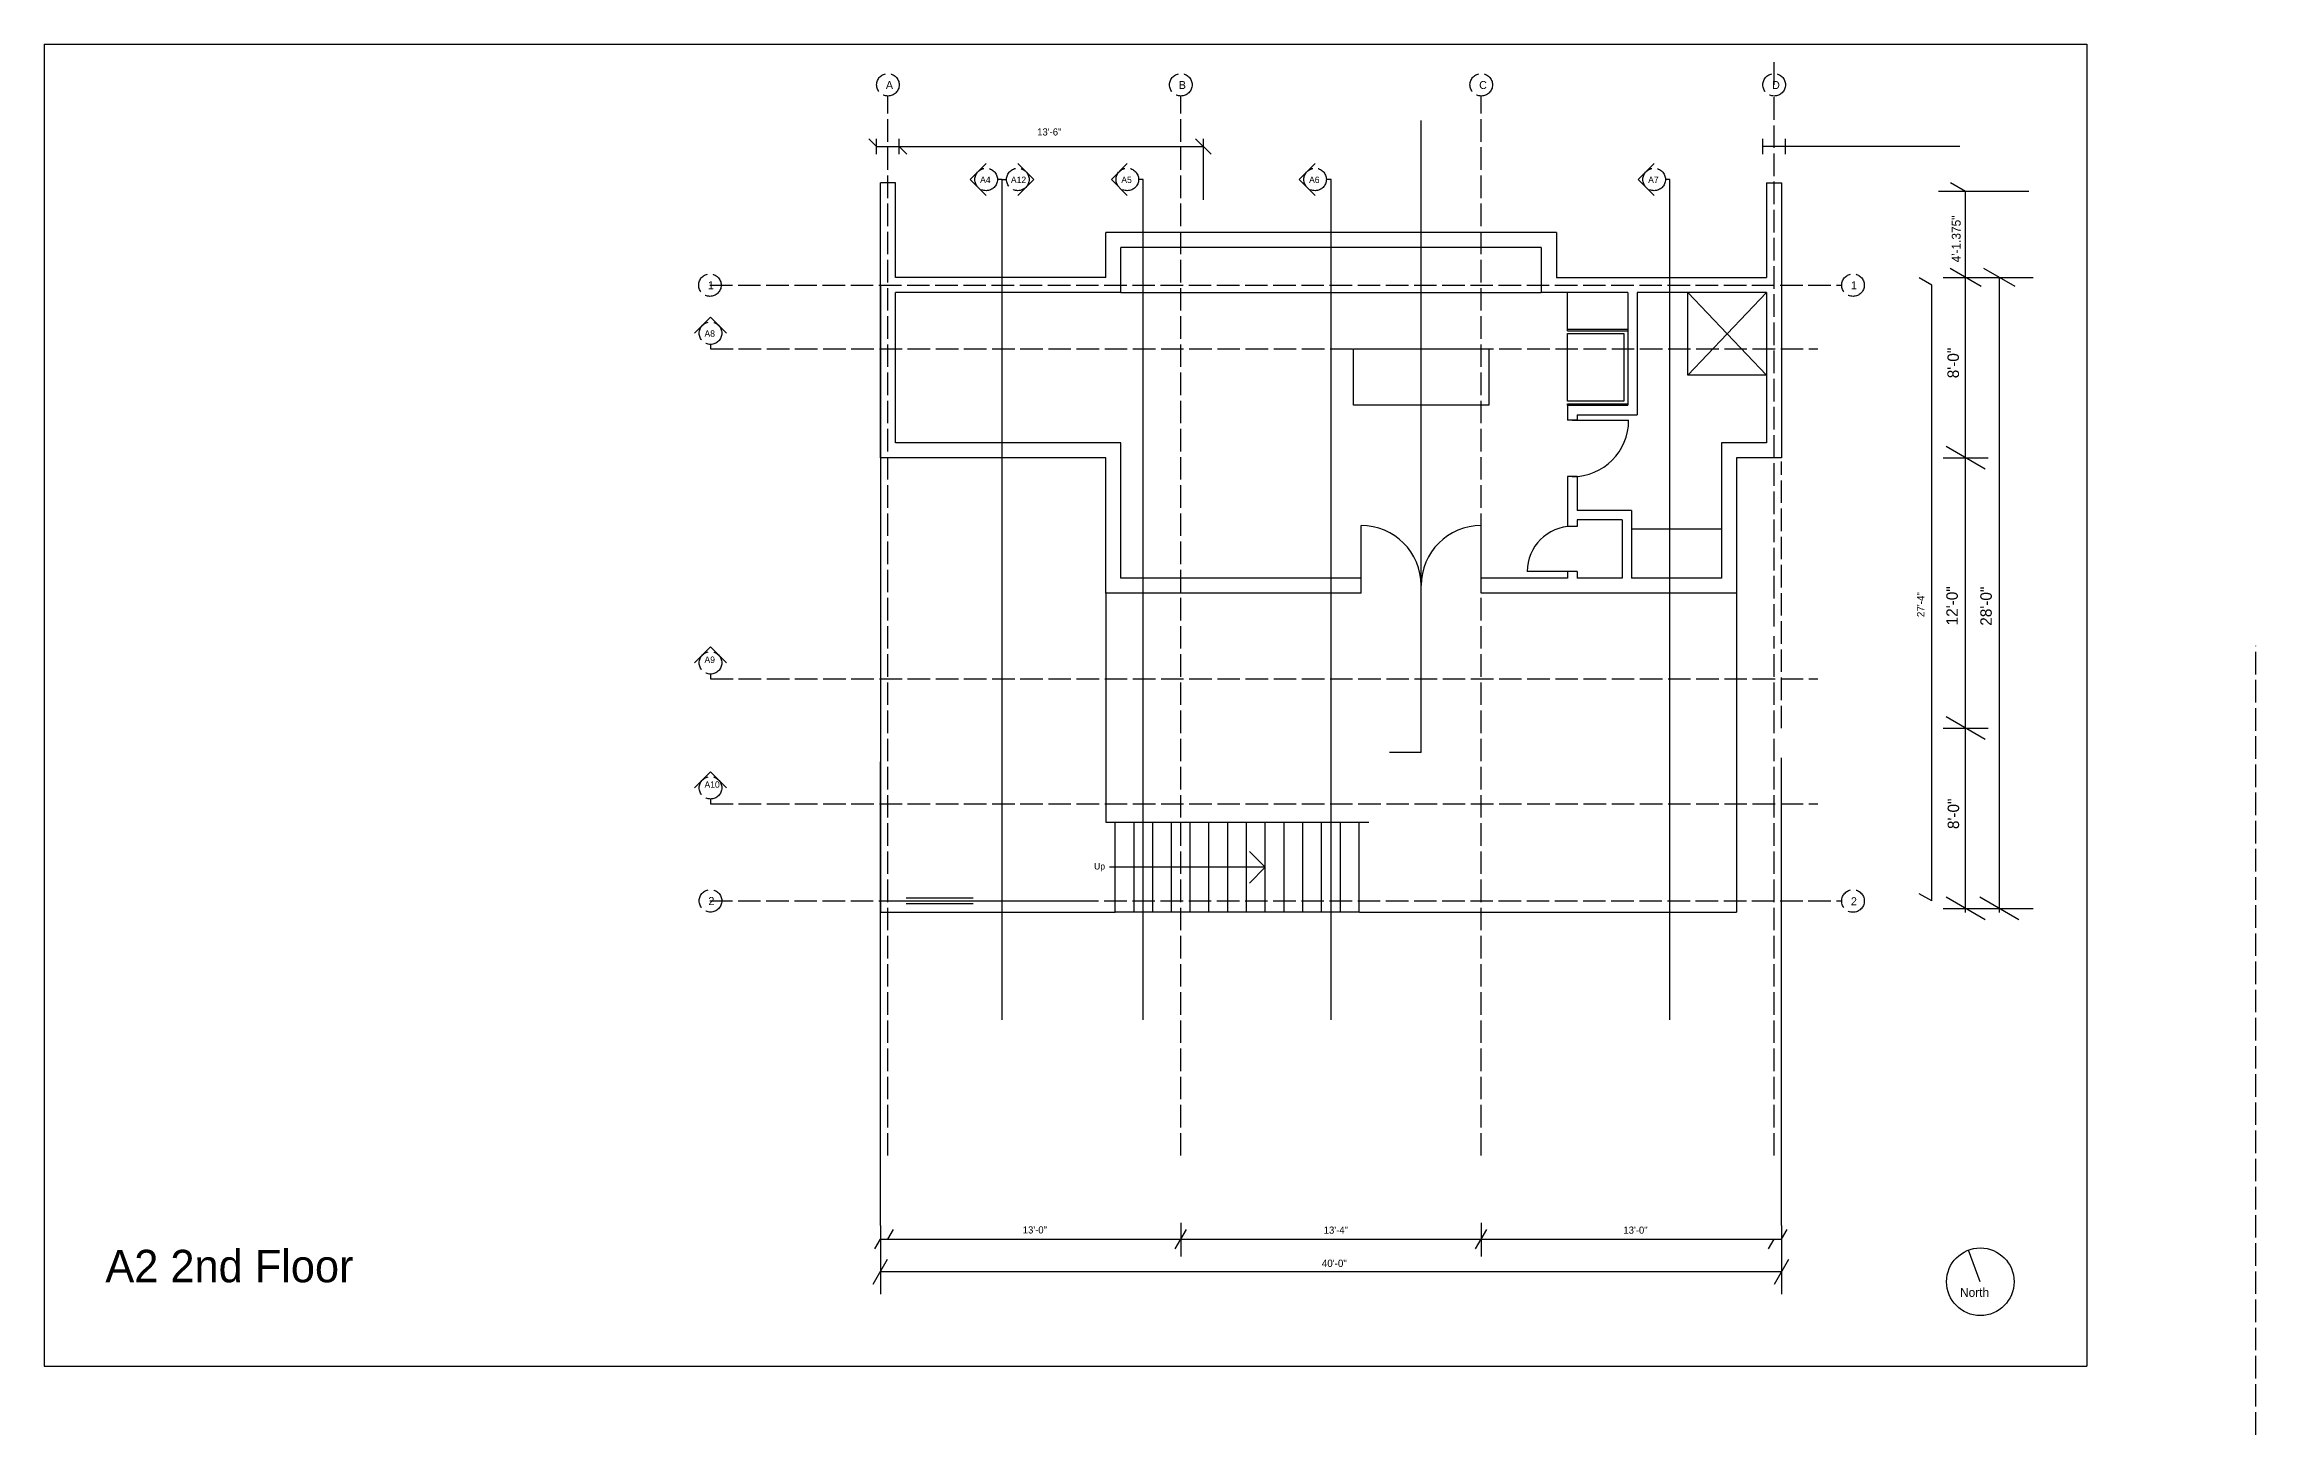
# Model space of a CAD drawing. Header units: inches. Extents: x 967 to 6851, y -308 to 3434.
# Drawn here: x 967 to 2145, y 1934 to 2675 of the extents above; entities that cross this region are included whole.
import ezdxf

# ---------------------------------------------------------------- set-up
doc = ezdxf.new("R2010")
doc.units = ezdxf.units.IN
doc.header["$MEASUREMENT"] = 0
doc.linetypes.add('ACAD_ISO02W100', pattern=[15, 12, -3])
for name, color, linetype in [('const', 7, 'Continuous'), ('e1', 7, 'Continuous'), ('e2', 251, 'Continuous'), ('glass', 172, 'Continuous'), ('grid', 252, 'ACAD_ISO02W100'), ('millwork', 253, 'Continuous'), ('soffit', 253, 'ACAD_ISO02W100'), ('walls', 7, 'Continuous')]:
    doc.layers.add(name, color=color, linetype=linetype)

msp = doc.modelspace()

# ---------------------------------------------------------------- linework, layer by layer
for p, q in [((966.9, 2674.8), (2054.9, 2674.8)), ((966.9, 2674.8), (966.9, 1970.8)), ((2054.9, 2674.8), (2054.9, 1970.8)), ((966.9, 1970.8), (2054.9, 1970.8))]:
    msp.add_line(p, q)
at = {"layer": 'const'}
for p, q in [((2023.9, 2596.3), (1975.9, 2596.3)), ((1990.3, 2596.3), (1982.3, 2600.9)), ((1990.3, 2212.3), (1990.3, 2596.3)), ((1972.3, 2546.5), (1965.6, 2550.3)), ((1972.3, 2218.5), (1972.3, 2546.5)), ((1978.3, 2550.5), (2026.3, 2550.5)), ((1998.6, 2545.7), (1982, 2555.3)), ((2016.6, 2545.7), (2000, 2555.3)), ((2008.3, 2212.3), (2008.3, 2550.5)), ((1978.3, 2454.5), (2002.3, 2454.5)), ((2000.7, 2448.5), (1979.9, 2460.5)), ((1978.3, 2310.5), (2002.3, 2310.5)), ((2000.7, 2304.5), (1979.9, 2316.5)), ((1972.3, 2218.5), (1965.6, 2222.3)), ((1978.3, 2214.5), (2026.3, 2214.5)), ((2000.7, 2208.5), (1979.9, 2220.5)), ((2018.7, 2208.5), (1997.9, 2220.5)), ((1409.3, 2033.2), (1412.3, 2038.4)), ((1412.3, 2045.7), (1412.3, 2009.1)), ((1412.3, 2038.4), (1892.3, 2038.4)), ((1416.3, 2038.4), (1419.3, 2043.6)), ((1569.3, 2033.2), (1575.3, 2043.6)), ((1729.3, 2033.2), (1735.3, 2043.6)), ((1885.3, 2033.2), (1888.3, 2038.4)), ((1892.3, 2045.7), (1892.3, 2009.1)), ((1892.3, 2038.4), (1895.3, 2043.6)), ((1408.5, 2014.5), (1416.1, 2027.8)), ((1888.5, 2014.5), (1896.1, 2027.8)), ((1412.3, 2021.1), (1892.3, 2021.1))]:
    msp.add_line(p, q, dxfattribs=at)
at = {"layer": 'e1'}
for p, q in [((1406.2, 2624.4), (1410.3, 2620.3)), ((1422.3, 2620.3), (1426.4, 2616.2)), ((1580.2, 2624.4), (1588.4, 2616.2))]:
    msp.add_line(p, q, dxfattribs=at)
msp.add_circle((1998.1, 2015.7), 18, dxfattribs=at)
at = {"layer": 'e2'}
for p, q in [((1888.3, 2653.2), (1888.3, 2665.3)), ((1700.3, 2297.5), (1700.3, 2634.1)), ((1410.3, 2616.2), (1410.3, 2624.4)), ((1410.3, 2620.3), (1584.3, 2620.3)), ((1422.3, 2616.2), (1422.3, 2624.4)), ((1584.3, 2592), (1584.3, 2624.4)), ((1882.3, 2616.2), (1882.3, 2624.4)), ((1987.2, 2620.3), (1882.3, 2620.3)), ((1894.3, 2616.2), (1894.3, 2624.4)), ((1477.1, 2602.8), (1474.6, 2602.8)), ((1477.1, 2155.2), (1477.1, 2602.8)), ((1477.1, 2602.8), (1479.5, 2602.8)), ((1552.3, 2602.8), (1549.8, 2602.8)), ((1552.3, 2155.2), (1552.3, 2602.8)), ((1652.3, 2602.8), (1649.8, 2602.8)), ((1652.3, 2155.2), (1652.3, 2602.8)), ((1832.8, 2602.8), (1830.4, 2602.8)), ((1832.8, 2155.2), (1832.8, 2602.8)), ((1532.3, 2574.5), (1532.3, 2574.5)), ((1412.3, 2546.5), (1412.3, 2212.5)), ((1780.8, 2474.5), (1810.8, 2474.5)), ((1668.3, 2386.5), (1668.3, 2418.5)), ((1732.3, 2386.5), (1732.3, 2418.5)), ((1532.3, 2382.5), (1532.3, 2260.4)), ((1868.3, 2382.5), (1868.3, 2212.5)), ((1412.3, 2045.7), (1412.3, 2292.6)), ((1892.3, 2045.7), (1892.3, 2294.8)), ((1532.3, 2260.4), (1672.4, 2260.4)), ((1412.3, 2212.5), (1537.4, 2212.5)), ((1667.4, 2212.5), (1868.3, 2212.5))]:
    msp.add_line(p, q, dxfattribs=at)
for centre, radius, start, end in [((1780.8, 2474.5), 30, 270, 0), ((1668.3, 2386.5), 32, 0, 90), ((1732.3, 2386.5), 32, 90, 180)]:
    msp.add_arc(centre, radius, start, end, dxfattribs=at)
at = {"layer": 'glass'}
for p, q in [((1461.7, 2220), (1426, 2220)), ((1461.7, 2217), (1426, 2217))]:
    msp.add_line(p, q, dxfattribs=at)
at = {"layer": 'grid'}
for p, q in [((1416.3, 2082.9), (1416.3, 2647.2)), ((1572.3, 2082.9), (1572.3, 2647.2)), ((1732.3, 2082.9), (1732.3, 2647.2)), ((1888.3, 2364.6), (1888.3, 2647.2)), ((1321.5, 2546.5), (1924.3, 2546.5)), ((1321.8, 2514.9), (1321.8, 2512.5)), ((1321.8, 2512.5), (1911.5, 2512.5)), ((1888.3, 2082.9), (1888.3, 2359.6)), ((2144.8, 1934.2), (2144.8, 2354.4)), ((1321.8, 2339.3), (1321.8, 2336.8)), ((1321.8, 2336.8), (1911.5, 2336.8)), ((1321.8, 2272.8), (1321.8, 2270.3)), ((1321.8, 2270.3), (1911.5, 2270.3)), ((1321.5, 2218.5), (1924.3, 2218.5))]:
    msp.add_line(p, q, dxfattribs=at)
for centre in [(1416.3, 2653.2), (1572.3, 2653.2), (1732.3, 2653.2), (1888.3, 2653.2), (1468.6, 2602.8), (1485.5, 2602.8), (1543.8, 2602.8), (1643.8, 2602.8), (1824.4, 2602.8), (1321.5, 2546.5), (1930.3, 2546.5), (1321.8, 2520.9), (1321.8, 2345.3), (1321.8, 2278.8), (1321.8, 2218.6), (1930.3, 2218.5)]:
    msp.add_circle(centre, 6, dxfattribs=at)
at = {"layer": 'millwork'}
for p, q in [((1540.3, 2542.5), (1764.3, 2542.5)), ((1778.3, 2523), (1778.3, 2542.5)), ((1842.3, 2498.5), (1842.3, 2542.5)), ((1842.3, 2542.5), (1884.3, 2498.5)), ((1842.3, 2498.5), (1884.3, 2542.5)), ((1778.3, 2522.2), (1778.3, 2523)), ((1778.3, 2523), (1810.3, 2523)), ((1778.3, 2522.2), (1810.3, 2522.2)), ((1778.3, 2484.7), (1778.3, 2520.7)), ((1778.3, 2520.7), (1808.3, 2520.7)), ((1808.3, 2520.7), (1808.3, 2484.7)), ((1664.3, 2512.5), (1736.3, 2512.5)), ((1664.3, 2482.5), (1664.3, 2512.5)), ((1736.3, 2512.5), (1736.3, 2482.5)), ((1736.3, 2482.5), (1664.3, 2482.5)), ((1778.3, 2484.7), (1778.3, 2484.7)), ((1808.3, 2484.7), (1778.3, 2484.7)), ((1778.3, 2482.5), (1778.3, 2483.2)), ((1778.3, 2483.2), (1810.3, 2483.2)), ((1860.3, 2416.5), (1812.3, 2416.5)), ((1780.8, 2394), (1756.8, 2394)), ((1537.4, 2212.5), (1537.4, 2260.4)), ((1547.4, 2212.5), (1547.4, 2260.4)), ((1557.4, 2212.5), (1557.4, 2260.4)), ((1567.3, 2212.5), (1567.3, 2260.4)), ((1577.3, 2212.5), (1577.3, 2260.4)), ((1587.3, 2212.5), (1587.3, 2260.4)), ((1597.3, 2212.5), (1597.3, 2260.4)), ((1607.3, 2212.5), (1607.3, 2260.4)), ((1607.3, 2212.5), (1607.3, 2260.4)), ((1617.3, 2212.5), (1617.3, 2260.4)), ((1627.3, 2212.5), (1627.3, 2260.4)), ((1637.3, 2212.5), (1637.3, 2260.4)), ((1647.3, 2212.5), (1647.3, 2260.4)), ((1657.3, 2212.5), (1657.3, 2260.4)), ((1667.3, 2212.5), (1667.3, 2260.4)), ((1420.3, 2218.5), (1517.8, 2218.5)), ((1667.4, 2212.5), (1537.4, 2212.5))]:
    msp.add_line(p, q, dxfattribs=at)
msp.add_arc((1780.8, 2394), 24, 90, 180, dxfattribs=at)
at = {"layer": 'soffit'}
msp.add_line((1892.3, 2310.5), (1892.3, 2452.5), dxfattribs=at)
at = {"layer": 'walls'}
for p, q in [((1468.6, 2611.3), (1460.1, 2602.8)), ((1485.5, 2611.3), (1494, 2602.8)), ((1543.8, 2611.3), (1535.3, 2602.8)), ((1643.8, 2611.3), (1635.3, 2602.8)), ((1824.4, 2611.3), (1815.9, 2602.8)), ((1412.3, 2454.5), (1412.3, 2601)), ((1420.3, 2601), (1412.3, 2601)), ((1420.3, 2550.5), (1420.3, 2601)), ((1468.6, 2594.3), (1460.1, 2602.8)), ((1485.5, 2594.3), (1494, 2602.8)), ((1543.8, 2594.3), (1535.3, 2602.8)), ((1643.8, 2594.3), (1635.3, 2602.8)), ((1824.4, 2594.3), (1815.9, 2602.8)), ((1884.3, 2601), (1884.3, 2550.5)), ((1884.3, 2601), (1892.3, 2601)), ((1892.3, 2601), (1892.3, 2454.5)), ((1772.3, 2574.5), (1532.3, 2574.5)), ((1532.3, 2550.5), (1532.3, 2574.5)), ((1772.3, 2574.5), (1772.3, 2550.5)), ((1764.3, 2566.5), (1540.3, 2566.5)), ((1540.3, 2542.5), (1540.3, 2566.5)), ((1764.3, 2566.5), (1764.3, 2542.5)), ((1532.3, 2550.5), (1420.3, 2550.5)), ((1772.3, 2550.5), (1884.3, 2550.5)), ((1540.3, 2542.5), (1420.3, 2542.5)), ((1420.3, 2462.5), (1420.3, 2542.5)), ((1810.3, 2542.5), (1764.3, 2542.5)), ((1810.3, 2542.5), (1810.3, 2482.5)), ((1884.3, 2542.5), (1815.3, 2542.5)), ((1815.3, 2542.5), (1815.3, 2477.5)), ((1884.3, 2542.5), (1884.3, 2462.5)), ((1313.3, 2520.9), (1321.8, 2529.4)), ((1330.3, 2520.9), (1321.8, 2529.4)), ((1884.3, 2498.5), (1842.3, 2498.5)), ((1778.3, 2482.5), (1778.3, 2474.5)), ((1778.3, 2482.5), (1810.3, 2482.5)), ((1783.3, 2474.5), (1778.3, 2474.5)), ((1783.3, 2477.5), (1783.3, 2474.5)), ((1783.3, 2477.5), (1815.3, 2477.5)), ((1540.3, 2462.5), (1420.3, 2462.5)), ((1540.3, 2390.5), (1540.3, 2462.5)), ((1884.3, 2462.5), (1860.3, 2462.5)), ((1860.3, 2462.5), (1860.3, 2390.5)), ((1532.3, 2454.5), (1412.3, 2454.5)), ((1532.3, 2382.5), (1532.3, 2454.5)), ((1892.3, 2454.5), (1868.3, 2454.5)), ((1868.3, 2454.5), (1868.3, 2382.5)), ((1783.3, 2444.5), (1778.3, 2444.5)), ((1778.3, 2444.5), (1778.3, 2418)), ((1783.3, 2444.5), (1783.3, 2426.5)), ((1812.3, 2426.5), (1783.3, 2426.5)), ((1812.3, 2426.5), (1812.3, 2390.5)), ((1783.3, 2418), (1778.3, 2418)), ((1807.3, 2421.5), (1783.3, 2421.5)), ((1783.3, 2421.5), (1783.3, 2418)), ((1807.3, 2421.5), (1807.3, 2390.5)), ((1783.3, 2394), (1778.3, 2394)), ((1778.3, 2394), (1778.3, 2390.5)), ((1783.3, 2394), (1783.3, 2390.5)), ((1668.3, 2382.5), (1532.3, 2382.5)), ((1668.3, 2390.5), (1540.3, 2390.5)), ((1668.3, 2382.5), (1668.3, 2390.5)), ((1732.3, 2382.5), (1732.3, 2390.5)), ((1732.3, 2382.5), (1732.3, 2390.5)), ((1778.3, 2390.5), (1732.3, 2390.5)), ((1868.3, 2382.5), (1732.3, 2382.5)), ((1807.3, 2390.5), (1783.3, 2390.5)), ((1860.3, 2390.5), (1812.3, 2390.5)), ((1313.3, 2345.3), (1321.8, 2353.8)), ((1330.3, 2345.3), (1321.8, 2353.8)), ((1700.3, 2297.5), (1683.5, 2297.5)), ((1313.3, 2278.8), (1321.8, 2287.3)), ((1330.3, 2278.8), (1321.8, 2287.3)), ((1617.3, 2236.5), (1608.8, 2244.9)), ((1617.3, 2236.5), (1534.3, 2236.5)), ((1617.3, 2236.5), (1608.8, 2228)), ((1572.3, 2047), (1572.3, 2029.1)), ((1732.3, 2047), (1732.3, 2029.1)), ((1998.1, 2015.7), (1991.9, 2032.6))]:
    msp.add_line(p, q, dxfattribs=at)

# ---------------------------------------------------------------- texts
at = {"layer": 'const', "attachment_point": 1}
for s, insert, char_height, width in [('A', (1415.2, 2655.2), 4.26, 1625.197), ('B', (1571.2, 2655.2), 4.26, 1625.197), ('C', (1731.2, 2655.2), 4.26, 1625.197), ('D', (1887.2, 2655.2), 4.26, 1625.197), ('\\P13\'-6"', (1495.8, 2636.3), 3.79, 1444.62), ('A4', (1465.4, 2604.3), 3.41, 1300.158), ('A12', (1481.8, 2604.3), 3.41, 1300.158), ('A5', (1540.6, 2604.3), 3.41, 1300.158), ('A6', (1640.6, 2604.3), 3.41, 1300.158), ('A7', (1821.2, 2604.3), 3.41, 1300.158), ('1', (1320.4, 2548.5), 4.26, 1625.197), ('1', (1929.2, 2548.5), 4.26, 1625.197), ('A8', (1318.6, 2522.4), 3.41, 1300.158), ('A9', (1318.6, 2348.7), 3.41, 1300.158), ('A10', (1318.6, 2282.2), 3.41, 1300.158), ('\\pt3.4098;Up', (1526.1, 2238.7), 3.41, 1300.158), ('2', (1320.7, 2220.6), 4.26, 1625.197), ('2', (1929.2, 2220.5), 4.26, 1625.197), ('13\'-0"', (1488.1, 2045.2), 3.79, 1444.62), ('13\'-4"', (1648.4, 2045.1), 3.79, 1444.62), ('13\'-0"', (1808, 2045.1), 3.79, 1444.62), ('A2 2nd Floor', (999.5, 2032.7), 17.262, 6582.049), ('40\'-0"', (1647.4, 2027.5), 3.91, 1491.22), ('North', (1987.3, 2012.4), 4.74, 1805.775)]:
    msp.add_mtext(s, dxfattribs=dict(at, insert=insert, char_height=char_height, width=width))
at = {"layer": 'const', "attachment_point": 1, "rotation": 90}
for s, insert, char_height, width in [('4\'-1.375"', (1982.9, 2558.6), 4.74, 1805.775), ('8\'-0"', (1980.6, 2496.9), 6.11, 2330.032), ('27\'-4"', (1964.4, 2369.7), 3.91, 1491.22), ('12\'-0"', (1980, 2365.3), 6.11, 2330.032), ('28\'-0"', (1998.1, 2365.1), 6.11, 2330.032), ('8\'-0"', (1980.7, 2256.8), 6.11, 2330.032)]:
    msp.add_mtext(s, dxfattribs=dict(at, insert=insert, char_height=char_height, width=width))

doc.saveas('drawing.dxf')
